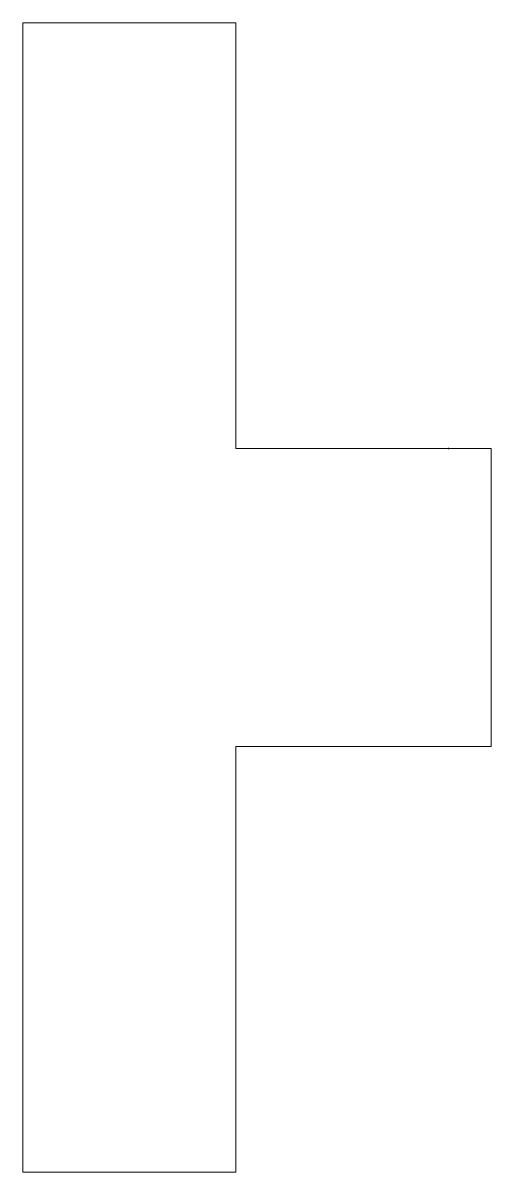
# Model space of a CAD drawing. Header units: millimetres. Extents: x 0 to 110, y 0 to 270.
import ezdxf

# ---------------------------------------------------------------- set-up
doc = ezdxf.new("R2010")
doc.units = ezdxf.units.MM
for name, color, linetype, lineweight, true_color in [('geometria', 4, 'Continuous', 0, 0x00ffff), ('rastreador_nos1', 3, 'Continuous', 0, 0x00ff00), ('rastreador_nos2', 1, 'Continuous', 25, 0xff0000)]:
    doc.layers.add(name, color=color, linetype=linetype, lineweight=lineweight, true_color=true_color)

msp = doc.modelspace()

# ---------------------------------------------------------------- linework, layer by layer
at = {"layer": 'geometria'}
for p, q in [((0, 0), (0, 270)), ((0, 270), (50, 270)), ((50, 270), (50, 170)), ((50, 170), (110, 170)), ((110, 170), (110, 100)), ((110, 100), (50, 100)), ((50, 100), (50, 0)), ((0, 0), (50, 0))]:
    msp.add_line(p, q, dxfattribs=at)
at = {"layer": 'rastreador_nos1'}
for p, q in [((0, 270), (50, 270)), ((0, 0), (50, 0))]:
    msp.add_line(p, q, dxfattribs=at)
at = {"layer": 'rastreador_nos2'}
msp.add_point((100, 170), dxfattribs=at)

doc.saveas('drawing.dxf')
